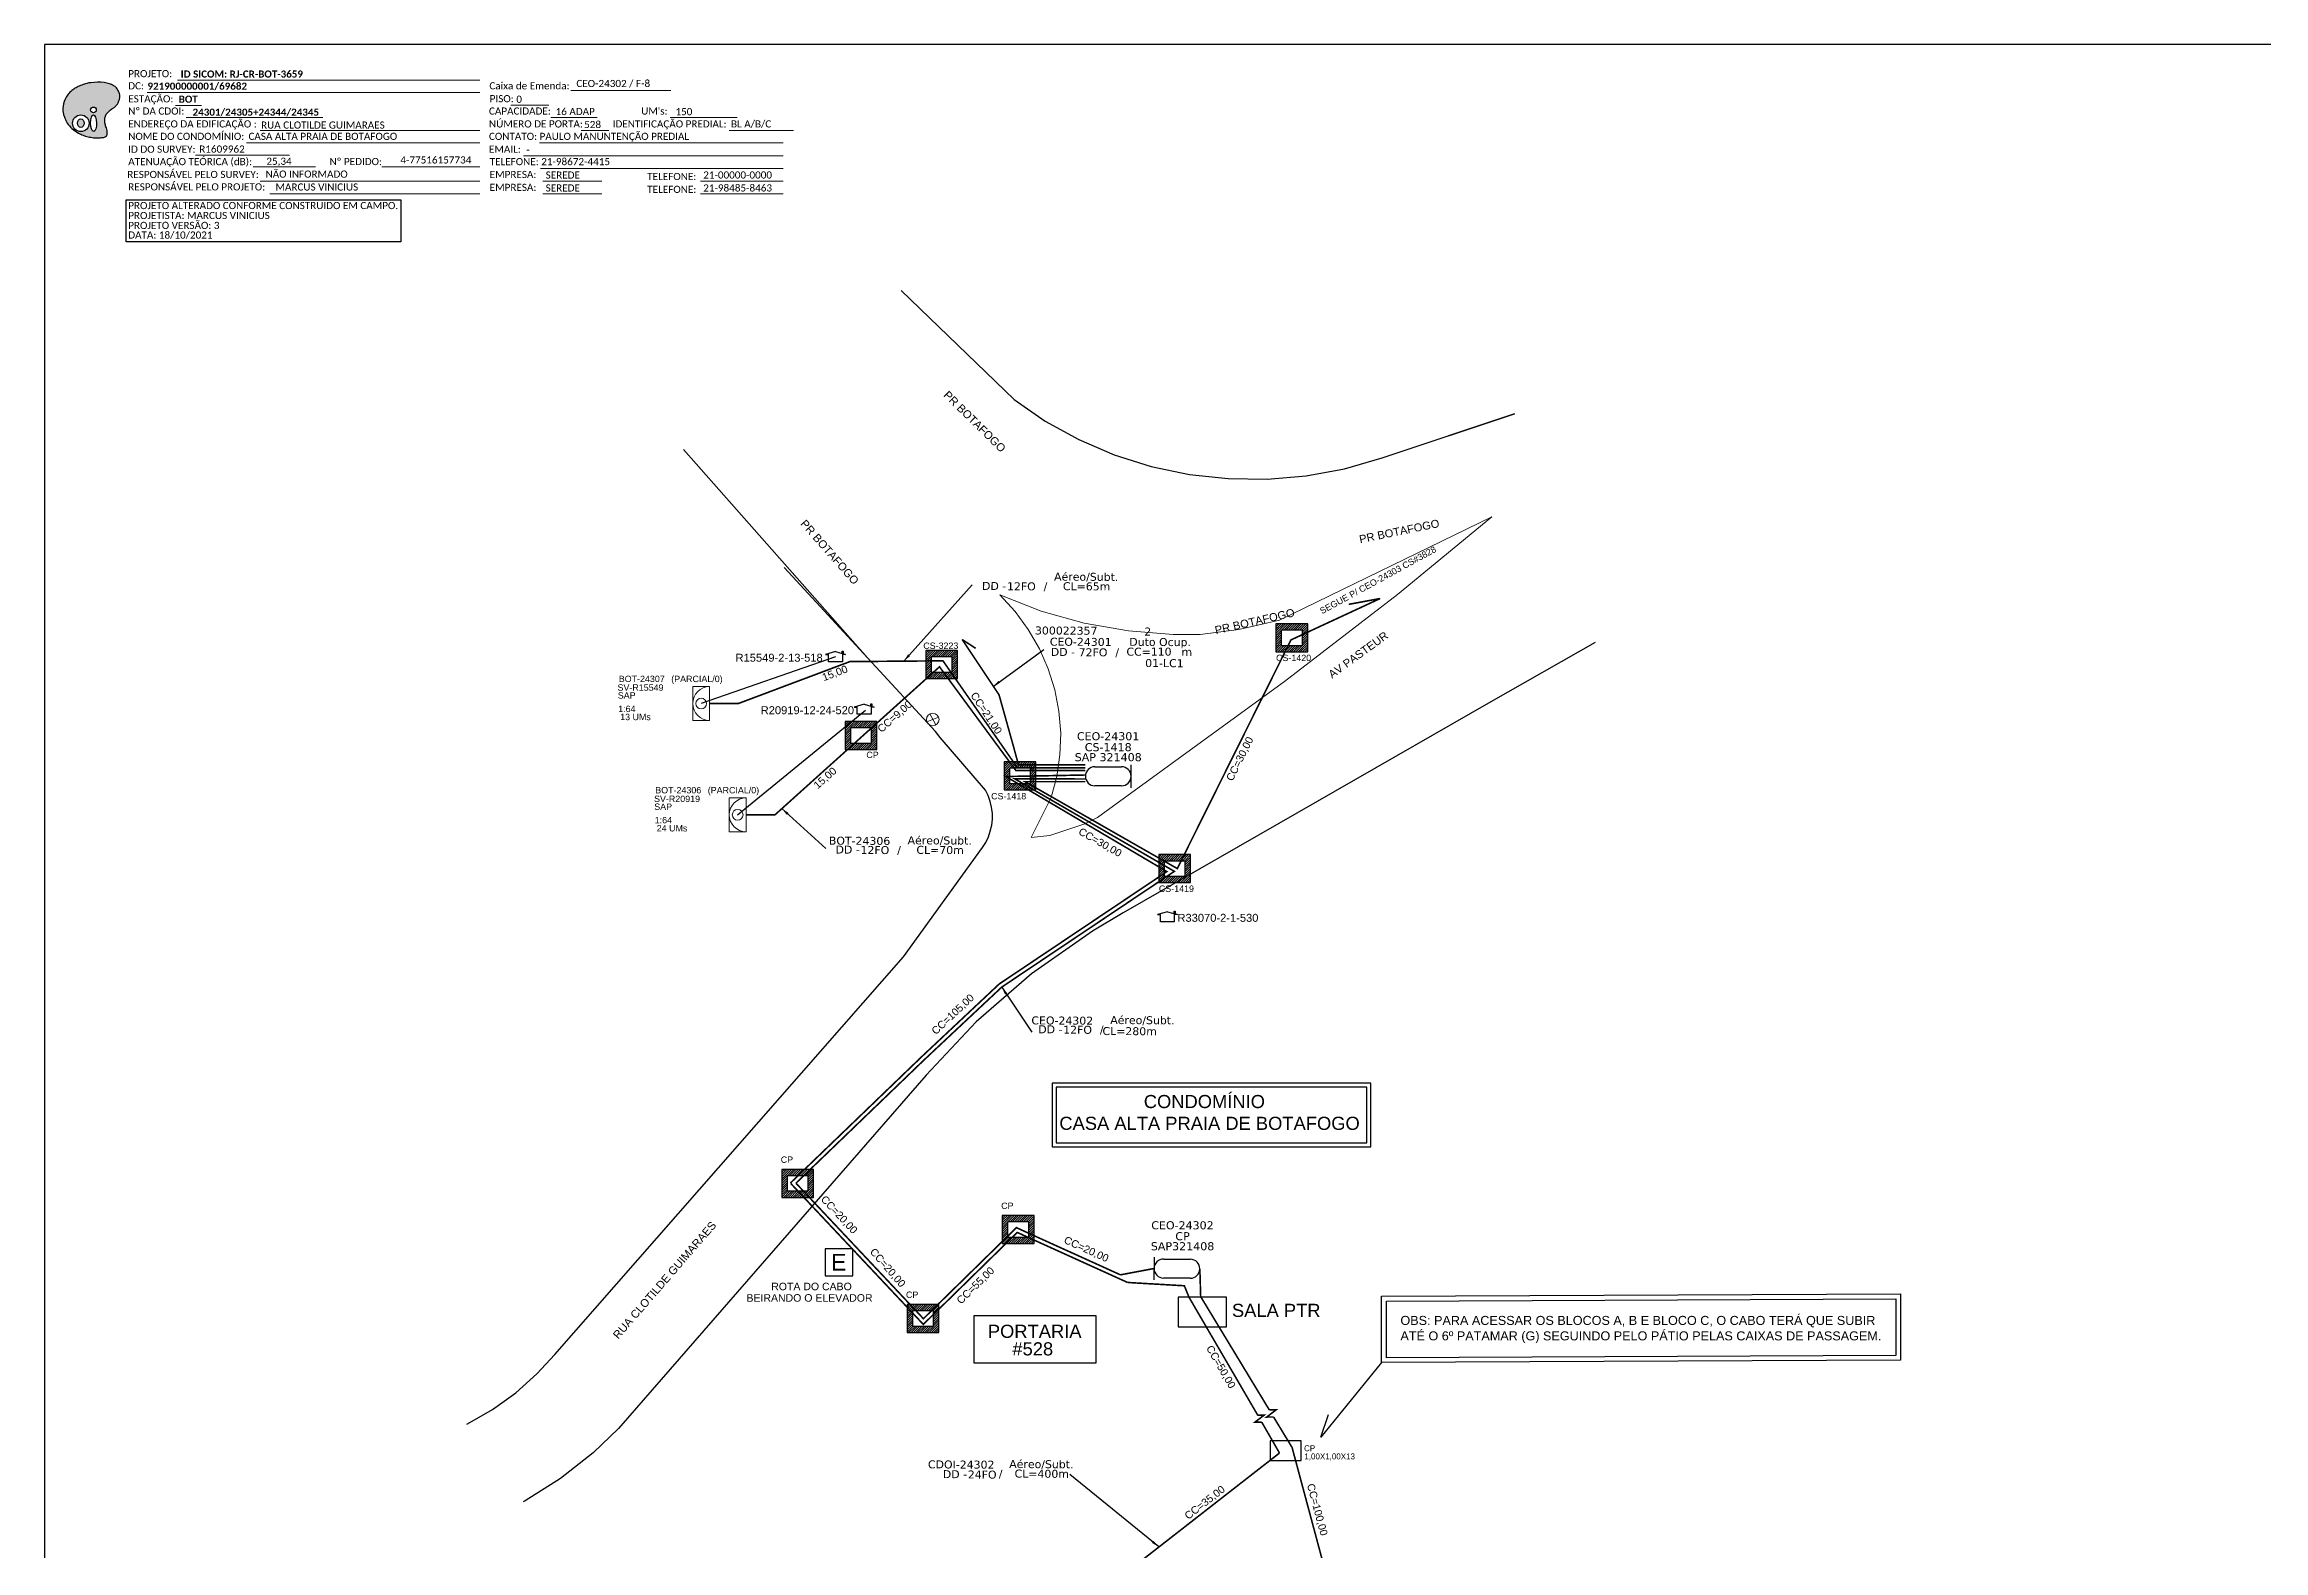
# Model space of a CAD drawing. Header units: inches. Extents: x 2352 to 7774, y -43 to 551.
# Drawn here: x 2352 to 2910, y 172 to 551 of the extents above; entities that cross this region are included whole.
import ezdxf
from ezdxf.enums import TextEntityAlignment as Align

# ---------------------------------------------------------------- set-up
doc = ezdxf.new("R2010")
doc.units = ezdxf.units.IN
doc.header["$MEASUREMENT"] = 0
for name, color, linetype in [('10.1-Caixas Subterrâneas', 5, 'Continuous'), ('20.4-CEOS', 1, 'Continuous'), ('20.5-CEO', 1, 'Continuous'), ('CAP a instalar', 1, 'Continuous'), ('label_cabos', 7, 'Continuous'), ('locais legendas', 7, 'Continuous'), ('METRAGEM', 92, 'Continuous'), ('QUADRA', 94, 'Continuous'), ('surveys', 7, 'Continuous'), ('surveys legendas', 7, 'Continuous')]:
    doc.layers.add(name, color=color, linetype=linetype)
for name, color, linetype, lineweight in [('10.4-Postes', 1, 'Continuous', 0), ("20.0-LEGENDA DOS CDO'S", 1, 'Continuous', 0), ('20.1-CDO_INTERIOR', 1, 'Continuous', 0), ('Segmento Logradouro Texto', 251, 'Continuous', 0)]:
    doc.layers.add(name, color=color, linetype=linetype, lineweight=lineweight)
doc.layers.add('DROP DE CLIENTE', color=140, linetype='Continuous', plot=False)
doc.styles.add('ARIAL', font='arial.ttf')
doc.styles.add('DIGICADE', font='arial.ttf')
doc.styles.add('siredit', font='verdana.ttf')
doc.styles.add('WMF-Calibri0', font='calibri.ttf')
doc.styles.add('WMF-Calibri1', font='calibrib.ttf')
doc.dimstyles.new('CC', dxfattribs={"dimtxt": 1, "dimasz": 2, "dimexe": 0.18, "dimexo": 0.0625, "dimgap": 0.09, "dimtad": 0, "dimdec": 0, "dimrnd": 1, "dimzin": 0, "dimdsep": 46, "dimtxsty": 'siredit', "dimblk": 'NONE', "dimcen": 0, "dimse1": 1, "dimse2": 1, "dimsd1": 1, "dimsd2": 1, "dimclrt": 7, "dimadec": 0, "dimazin": 0, "dimtfac": 1, "dimtdec": 0, "dimtofl": 0, "dimtmove": 0, "dimatfit": 3, "dimfxl": 0, "dimtolj": 1, "dimtzin": 0, "dimarcsym": 0})

# ---------------------------------------------------------------- blocks, each defined once
blk = doc.blocks.new('_None')
blk = doc.blocks.new('*X2')
at = {"color": 0, "linetype": 'Continuous'}
for p, q in [((-1.25, 0.34099), (-0.49099, 1.1)), ((-1.25, 0.517767), (-0.667767, 1.1)), ((-1.25, 0.694544), (-0.844544, 1.1)), ((-1.25, 0.87132), (-1.02132, 1.1)), ((-1.25, 1.048097), (-1.198097, 1.1)), ((-1.25, 0.164214), (-0.8035, 0.610714)), ((-1.25, -0.012563), (-0.8035, 0.433937)), ((-1.25, -0.18934), (-0.8035, 0.25716)), ((-1.25, -0.366117), (-0.8035, 0.080383)), ((-0.789214, 0.625), (-0.314214, 1.1)), ((-0.612437, 0.625), (-0.137437, 1.1)), ((-0.43566, 0.625), (0.03934, 1.1)), ((-0.258883, 0.625), (0.216117, 1.1)), ((-0.082107, 0.625), (0.392893, 1.1)), ((0.09467, 0.625), (0.56967, 1.1)), ((0.271447, 0.625), (0.746447, 1.1)), ((0.448223, 0.625), (0.923223, 1.1)), ((0.625, 0.625), (1.1, 1.1)), ((0.801777, 0.625), (1.25, 1.073223)), ((0.8035, 0.449947), (1.25, 0.896447)), ((0.8035, 0.27317), (1.25, 0.71967)), ((0.8035, 0.096393), (1.25, 0.542893)), ((0.8035, -0.080383), (1.25, 0.366117)), ((0.8035, -0.25716), (1.25, 0.18934)), ((0.8035, -0.433937), (1.25, 0.012563)), ((-1.25, -0.542893), (-0.8035, -0.096393)), ((-1.25, -0.71967), (-0.8035, -0.27317)), ((-1.25, -0.896447), (-0.8035, -0.449947)), ((-1.25, -1.073223), (-0.801777, -0.625)), ((-1.1, -1.1), (-0.625, -0.625)), ((-0.923223, -1.1), (-0.448223, -0.625)), ((-0.746447, -1.1), (-0.271447, -0.625)), ((-0.56967, -1.1), (-0.09467, -0.625)), ((-0.392893, -1.1), (0.082107, -0.625)), ((-0.216117, -1.1), (0.258883, -0.625)), ((-0.03934, -1.1), (0.43566, -0.625)), ((0.137437, -1.1), (0.612437, -0.625)), ((0.314214, -1.1), (0.789214, -0.625)), ((0.49099, -1.1), (1.25, -0.34099)), ((0.667767, -1.1), (1.25, -0.517767)), ((0.8035, -0.610714), (1.25, -0.164214)), ((0.844544, -1.1), (1.25, -0.694544)), ((1.02132, -1.1), (1.25, -0.87132)), ((1.198097, -1.1), (1.25, -1.048097))]:
    blk.add_line(p, q, dxfattribs=at)
blk = doc.blocks.new('OI')
h = blk.add_hatch(color=40)
edge = h.paths.add_edge_path()
edge.add_spline(control_points=[(4.35, -0.67), (3.92, -0.99), (3.26, -1.5), (2.81, -2.59), (2.9, -3.5), (3.06, -4.27), (3.31, -4.85), (3.37, -5.39), (3.4, -5.88), (3.2, -6.4), (2.54, -6.61), (1.65, -6.63), (0.55, -6.67), (-0.56, -6.42), (-1.61, -6.14), (-2.77, -5.61), (-3.92, -4.77), (-4.89, -3.7), (-5.34, -2.65), (-5.6, -1.94), (-5.85, -0.96), (-5.71, 0.47), (-5.1, 2.02), (-4.14, 3.02), (-3.3, 3.61), (-2.37, 4.16), (-1.36, 4.44), (-0.56, 4.7), (0.79, 4.85), (2.24, 4.97), (3.79, 4.57), (4.67, 4.21), (5.44, 3.65), (5.76, 2.99), (6.03, 2.21), (6.01, 1.46), (5.72, 0.64), (5.31, 0.08), (4.88, -0.38), (4.51, -0.55), (4.35, -0.67)], knot_values=[0, 0, 0, 0, 1.60434, 2.417191, 3.427595, 4.282808, 4.776746, 5.304182, 5.888771, 6.258406, 6.858137, 7.79129, 8.986195, 10.124242, 11.187857, 12.242908, 13.953784, 15.414161, 16.515391, 17.349188, 17.675853, 19.552021, 21.515531, 22.568638, 23.63245, 24.621084, 25.782718, 26.745347, 27.142653, 29.870543, 31.004649, 31.921532, 32.709589, 33.801391, 34.042471, 35.192333, 35.971461, 36.628871, 37.254359, 37.836911, 37.836911, 37.836911, 37.836911], degree=3, periodic=0)
h.paths.add_polyline_path([(1.13, -0.87, -1), (-0.04, -0.87, -1)], flags=16)
edge = h.paths.add_edge_path(flags=16)
edge.add_ellipse((0.56, -3.59), major_axis=(-0.02, 1.71), ratio=0.361305, start_angle=0, end_angle=360)
h.paths.add_polyline_path([(-0.36, -3.62, -1), (-3.8, -3.62, -1)], flags=16)
edge = h.paths.add_edge_path(flags=0)
edge.add_ellipse((-2.08, -3.62), major_axis=(0, 0.885), ratio=0.758294, start_angle=0, end_angle=360)
at = {"color": 40}
for centre, radius in [((-2.08, -3.62), 1.72), ((0.54, -0.87), 0.587)]:
    blk.add_circle(centre, radius, dxfattribs=at)
blk.add_ellipse((-2.08, -3.62), major_axis=(0, 0.885), ratio=0.758294, start_param=-3.141592653589792, end_param=3.141592653589792, dxfattribs=at)
blk.add_ellipse((0.56, -3.59), major_axis=(-0.02, 1.71), ratio=0.361305, dxfattribs=at)
at = {"color": 40, "start_tangent": (-0.800898, -0.598801), "end_tangent": (-0.800898, -0.598801)}
blk.add_spline([(4.35, -0.67), (3.2, -1.78), (2.9, -2.54), (2.92, -3.55), (3.12, -4.38), (3.28, -4.85), (3.37, -5.37), (3.35, -5.95), (3.2, -6.29), (2.66, -6.55), (1.73, -6.63), (0.54, -6.62), (-0.58, -6.41), (-1.6, -6.11), (-2.56, -5.67), (-3.95, -4.67), (-4.89, -3.56), (-5.37, -2.56), (-5.64, -1.78), (-5.72, -1.46), (-5.63, 0.42), (-4.84, 2.22), (-4.13, 2.99), (-3.27, 3.62), (-2.4, 4.09), (-1.3, 4.47), (-0.37, 4.72), (0.02, 4.77), (2.75, 4.8), (3.85, 4.53), (4.69, 4.16), (5.31, 3.68), (5.85, 2.73), (5.93, 2.5), (5.94, 1.35), (5.67, 0.62), (5.29, 0.08), (4.84, -0.36), (4.35, -0.67)], degree=3, dxfattribs=at)

msp = doc.modelspace()

# ---------------------------------------------------------------- linework, layer by layer
for points in [[(2352.26, -43.15), (3190.82, -43.15), (3190.82, 550.85), (2352.26, 550.85), (2352.26, -43.15)], [(2688.29, 219.67), (2672.99, 200.95), (2674.96, 206.63)]]:
    msp.add_lwpolyline(points)
at = {"color": 7, "lineweight": 0}
for points in [[(2385.73, 541.85), (2461.7, 541.85)], [(2378.09, 538.8), (2461.7, 538.8)], [(2385.21, 535.53), (2391.76, 535.53)], [(2469.5, 535.57), (2478.98, 535.57)], [(2484.54, 539.3), (2509.67, 539.3)], [(2387.88, 532.46), (2422.26, 532.46)], [(2479.55, 532.46), (2491.16, 532.46)], [(2509.49, 532.46), (2526.35, 532.46)], [(2403.03, 526.11), (2461.7, 526.11)], [(2406.44, 529.22), (2461.7, 529.22)], [(2476.66, 526.11), (2537.89, 526.11)], [(2487.13, 529.22), (2494.08, 529.22)], [(2524.3, 529.22), (2540.48, 529.22)], [(2390.19, 523.04), (2413.82, 523.04)], [(2404.73, 520.07), (2420.4, 520.07)], [(2437.06, 520.08), (2461.56, 520.08)], [(2437.56, 520.09), (2461.71, 520.09)], [(2472.62, 522.87), (2537.89, 522.87)], [(2476.91, 519.63), (2537.89, 519.63)], [(2406.44, 516.52), (2461.7, 516.52)], [(2408.93, 513.28), (2461.7, 513.28)], [(2477.52, 516.52), (2492.32, 516.52)], [(2477.52, 513.28), (2492.32, 513.28)], [(2517.12, 516.52), (2537.89, 516.52)], [(2517.12, 513.28), (2537.89, 513.28)]]:
    msp.add_lwpolyline(points, dxfattribs=at)
at = {"color": 1}
msp.add_lwpolyline([(2372.78, 511.79), (2441.86, 511.79), (2441.86, 501.23), (2372.78, 501.23)], close=True, dxfattribs=at)
at = {"const_width": 0.4}
msp.add_lwpolyline([(2687.93, 411.62), (2680.04, 410.16)], dxfattribs=at)
at = {"color": 6}
for points in [[(2685.55, 289.84), (2605.47, 289.84), (2605.47, 273.89), (2685.55, 273.89)], [(2684.55, 288.84), (2606.47, 288.84), (2606.47, 274.89), (2684.55, 274.89)]]:
    msp.add_lwpolyline(points, close=True, dxfattribs=at)
at = {"color": 5}
for points in [[(2555.38, 248.24), (2548.5, 248.24), (2548.5, 241.46), (2555.38, 241.46)], [(2649.29, 236.05), (2637.13, 236.05), (2637.13, 228.62), (2649.29, 228.62)]]:
    msp.add_lwpolyline(points, close=True, dxfattribs=at)
for points in [[(2688.29, 236.3), (2818.7, 236.89), (2818.7, 220.26), (2688.29, 219.67)], [(2689.49, 235.1), (2817.5, 235.69), (2817.5, 221.46), (2689.49, 220.87)], [(2616.57, 231.44), (2585.79, 231.44), (2585.79, 219.57), (2616.57, 219.57)]]:
    msp.add_lwpolyline(points, close=True)
at = {"color": 5, "const_width": 0.4}
for points in [[(2657.06, 206.45), (2658.81, 206.48), (2656.45, 204.67), (2658.17, 204.68)], [(2660.04, 207.76), (2661.79, 207.78), (2659.42, 205.97), (2661.15, 205.98)]]:
    msp.add_lwpolyline(points, dxfattribs=at)
at = {"layer": '10.1-Caixas Subterrâneas', "color": 30, "linetype": 'Continuous'}
for p, q in [((2661.73, 405.25), (2661.73, 398.22)), ((2669.72, 405.25), (2661.73, 405.25)), ((2663.16, 403.74), (2663.16, 403.74)), ((2663.16, 399.74), (2663.16, 403.74)), ((2663.16, 403.74), (2668.29, 403.74)), ((2668.29, 403.74), (2668.29, 399.74)), ((2669.72, 398.22), (2669.72, 405.25)), ((2573.75, 398.59), (2573.75, 391.55)), ((2581.74, 398.59), (2573.75, 398.59)), ((2575.18, 397.07), (2575.18, 397.07)), ((2575.18, 393.07), (2575.18, 397.07)), ((2575.18, 397.07), (2580.32, 397.07)), ((2580.32, 397.07), (2580.32, 393.07)), ((2581.74, 391.55), (2581.74, 398.59)), ((2661.73, 398.22), (2669.72, 398.22)), ((2668.29, 399.74), (2663.16, 399.74)), ((2573.75, 391.55), (2581.74, 391.55)), ((2580.32, 393.07), (2575.18, 393.07)), ((2553.47, 380.73), (2553.47, 373.69)), ((2561.46, 380.73), (2553.47, 380.73)), ((2561.46, 373.69), (2561.46, 380.73)), ((2553.47, 373.69), (2561.46, 373.69)), ((2554.9, 379.21), (2554.9, 379.21)), ((2554.9, 375.21), (2554.9, 379.21)), ((2554.9, 379.21), (2560.04, 379.21)), ((2560.04, 375.21), (2554.9, 375.21)), ((2560.04, 379.21), (2560.04, 375.21)), ((2593.44, 370.59), (2593.44, 363.56)), ((2601.44, 370.59), (2593.44, 370.59)), ((2594.87, 369.07), (2594.87, 369.07)), ((2594.87, 365.08), (2594.87, 369.07)), ((2594.87, 369.07), (2600.01, 369.07)), ((2600.01, 369.07), (2600.01, 365.08)), ((2601.44, 363.56), (2601.44, 370.59)), ((2593.44, 363.56), (2601.44, 363.56)), ((2600.01, 365.08), (2594.87, 365.08)), ((2632.27, 347.27), (2632.27, 340.24)), ((2640.27, 347.27), (2632.27, 347.27)), ((2640.27, 340.24), (2640.27, 347.27)), ((2632.27, 340.24), (2640.27, 340.24)), ((2633.7, 345.75), (2633.7, 345.75)), ((2633.7, 341.76), (2633.7, 345.75)), ((2633.7, 345.75), (2638.84, 345.75)), ((2638.84, 341.76), (2633.7, 341.76)), ((2638.84, 345.75), (2638.84, 341.76)), ((2537.57, 268.2), (2537.57, 261.16)), ((2545.56, 268.2), (2537.57, 268.2)), ((2545.56, 261.16), (2545.56, 268.2)), ((2539, 266.68), (2539, 266.68)), ((2539, 262.68), (2539, 266.68)), ((2539, 266.68), (2544.14, 266.68)), ((2544.14, 262.68), (2539, 262.68)), ((2544.14, 266.68), (2544.14, 262.68)), ((2537.57, 261.16), (2545.56, 261.16)), ((2592.96, 256.61), (2592.96, 249.57)), ((2600.96, 256.61), (2592.96, 256.61)), ((2600.96, 249.57), (2600.96, 256.61)), ((2594.39, 251.09), (2594.39, 255.09)), ((2594.39, 255.09), (2599.53, 255.09)), ((2599.53, 251.09), (2594.39, 251.09)), ((2599.53, 255.09), (2599.53, 251.09)), ((2592.96, 249.57), (2600.96, 249.57)), ((2569.04, 234.25), (2569.04, 227.22)), ((2577.04, 234.25), (2569.04, 234.25)), ((2577.04, 227.22), (2577.04, 234.25)), ((2570.47, 228.74), (2570.47, 232.73)), ((2570.47, 232.73), (2575.61, 232.73)), ((2575.61, 228.74), (2570.47, 228.74)), ((2575.61, 232.73), (2575.61, 228.74)), ((2569.04, 227.22), (2577.04, 227.22))]:
    msp.add_line(p, q, dxfattribs=at)
at = {"layer": '10.4-Postes', "color": 10}
for points in [[(2576.97, 381.79), (2574.01, 380.68)], [(2574.73, 382.62), (2576.24, 379.85)]]:
    msp.add_lwpolyline(points, dxfattribs=at)
msp.add_circle((2575.49, 381.23), 1.58, dxfattribs=at)
at = {"layer": '20.1-CDO_INTERIOR', "color": 8, "lineweight": 18}
for points in [[(2515.18, 380.99), (2515.17, 389.49), (2519.42, 389.5), (2519.43, 381)], [(2524.35, 353.03), (2524.35, 361.53), (2528.6, 361.53), (2528.6, 353.03)]]:
    msp.add_lwpolyline(points, close=True, dxfattribs=at)
for centre in [(2517.3, 385.24), (2526.47, 357.28)]:
    msp.add_circle(centre, 1.36, dxfattribs=at)
for centre in [(2519.43, 385.25), (2528.6, 357.28)]:
    msp.add_arc(centre, 4.25, 90.0276, 270.0276, dxfattribs=at)
at = {"layer": '20.5-CEO', "color": 5}
for p, q in [((2616.24, 369.35), (2622.95, 369.35)), ((2622.95, 364.56), (2616.24, 364.56)), ((2633.53, 245.67), (2640.24, 245.62)), ((2640.2, 240.83), (2633.49, 240.88))]:
    msp.add_line(p, q, dxfattribs=at)
for points in [[(2625.34, 364.07), (2625.34, 369.84)], [(2631.14, 246.18), (2631.09, 240.41)]]:
    msp.add_lwpolyline(points, dxfattribs=at)
for centre, start, end in [((2616.24, 366.96), 90, 270), ((2622.95, 366.96), 270, 90), ((2633.51, 243.27), 89.5659, 269.5659), ((2640.22, 243.22), 269.5659, 89.5659)]:
    msp.add_arc(centre, 2.39, start, end, dxfattribs=at)
at = {"layer": 'CAP a instalar', "color": 0, "ltscale": 5, "const_width": 0.4}
for points in [[(2613.84, 365.61), (2598.68, 365.61), (2636.95, 343.77), (2665.51, 401.22), (2665.51, 401.22), (2665.51, 401.22), (2665.51, 401.22), (2687.93, 411.62)], [(2586.26, 399.12), (2582.88, 401.33)]]:
    msp.add_lwpolyline(points, dxfattribs=at)
at = {"layer": 'CAP a instalar', "color": 0, "ltscale": 5}
msp.add_lwpolyline([(2582.88, 401.33, 0.4, 0.4, 0), (2592.15, 387.44, 0.4, 0.4, 0), (2595.7, 374.75, 0.4, 0.4, 0), (2597.04, 369.84, 0.4, 0.4, 0), (2613.84, 369.84, 0, 0, 0)], format="xyseb", dxfattribs=at)
at = {"layer": 'CAP a instalar', "color": 8, "ltscale": 2.5}
for points in [[(2519.43, 385.25, 0.4, 0.4, 0), (2526.67, 385.25, 0.4, 0.4, 0), (2554.67, 395.77, 0.4, 0.4, 0), (2578.06, 395.97, 0.4, 0.4, 0), (2596.8, 369.07, 0.4, 0.4, 0), (2613.84, 369.07, 0, 0, 0)], [(2528.6, 357.28, 0.4, 0.4, 0), (2535.85, 357.28, 0.4, 0.4, 0), (2577.19, 394.47, 0.4, 0.4, 0), (2596.39, 368.4, 0.4, 0.4, 0), (2613.84, 368.4, 0, 0, 0)]]:
    msp.add_lwpolyline(points, format="xyseb", dxfattribs=at)
at = {"layer": 'CAP a instalar', "color": 0, "ltscale": 5}
msp.add_lwpolyline([(2582.88, 401.33), (2586.26, 399.12)], dxfattribs=at)
at = {"layer": 'CAP a instalar', "color": 1, "ltscale": 5, "const_width": 0.4}
for points in [[(2613.84, 367.28), (2593.87, 366.9), (2634.33, 343.01), (2592.19, 314.77), (2572.73, 296.51), (2539.72, 264.76)], [(2539.83, 264.64), (2573.12, 229.25), (2596.73, 252.35), (2624.46, 239.78)], [(2639.9, 236.05), (2638.72, 238.95), (2624.46, 239.78)], [(2639.9, 236.05), (2657.15, 206.46)], [(2658.17, 204.68), (2662.63, 196.93)]]:
    msp.add_lwpolyline(points, dxfattribs=at)
at = {"layer": 'CAP a instalar', "color": 5, "ltscale": 5}
msp.add_lwpolyline([(2613.84, 366.28, 0.4, 0.4, 0), (2596.09, 366.32, 0.4, 0.4, 0), (2636.21, 343.07, 0.4, 0.4, 0), (2592.82, 313.98, 0.4, 0.4, 0), (2573.42, 295.79, 0.4, 0.4, 0), (2541.12, 264.73, 0.4, 0.4, 0), (2541.12, 264.73, 0.4, 0.4, 0), (2541.12, 264.73, 0, 0, 0)], format="xyseb", dxfattribs=at)
at = {"layer": 'CAP a instalar', "ltscale": 5}
msp.add_lwpolyline([(2636.95, 343.77, 0, 0, 0), (2636.95, 343.77, 0.4, 0.4, 0)], format="xyseb", close=True, dxfattribs=at)
at = {"layer": 'CAP a instalar', "color": 5, "ltscale": 5, "const_width": 0.4}
for points in [[(2541.12, 264.73), (2573.15, 230.68), (2596.52, 253.55), (2622.66, 241.7)], [(2631.12, 243.29), (2622.66, 241.7)], [(2642.62, 243.2), (2642.82, 236.23), (2660.07, 207.76)], [(2661.15, 205.98), (2665.79, 198.33)], [(2665.79, 198.33), (2665.79, 198.33), (2674.48, 165.96), (2694.33, 149.52), (2680.52, 134.88), (2699.53, 120.48)]]:
    msp.add_lwpolyline(points, dxfattribs=at)
at = {"layer": 'CAP a instalar', "color": 1, "ltscale": 2.5, "const_width": 0.4}
for points in [[(2662.63, 196.93), (2625.79, 168.22)], [(2662.63, 196.93), (2662.63, 196.93)], [(2665.79, 198.33), (2665.79, 198.33)]]:
    msp.add_lwpolyline(points, dxfattribs=at)
at = {"layer": 'DROP DE CLIENTE', "linetype": 'Continuous'}
for points in [[(2551.06, 396.98), (2517.3, 385.24)], [(2526.47, 357.28), (2558.61, 383.6)]]:
    msp.add_lwpolyline(points, dxfattribs=at)
at = {"layer": 'locais legendas', "color": 5}
msp.add_lwpolyline([(2668.05, 199.97), (2660.27, 199.97), (2660.27, 195.09), (2668.05, 195.09)], close=True, dxfattribs=at)
at = {"layer": 'QUADRA'}
for p, q in [((2567.56, 488.98), (2595.92, 461.66)), ((2567.56, 488.98), (2595.92, 461.66)), ((2567.56, 488.98), (2595.92, 461.66)), ((2595.92, 461.66), (2603.77, 456.21)), ((2595.92, 461.66), (2603.77, 456.21)), ((2595.92, 461.66), (2603.77, 456.21)), ((2688.47, 446.95), (2721.78, 458.08)), ((2688.47, 446.95), (2721.68, 458.05)), ((2603.77, 456.21), (2612.2, 451.57)), ((2603.77, 456.21), (2612.2, 451.57)), ((2603.77, 456.21), (2612.2, 451.57)), ((2559.18, 396.65), (2512.9, 449.07)), ((2612.2, 451.57), (2621.12, 447.76)), ((2612.2, 451.57), (2621.12, 447.76)), ((2612.2, 451.57), (2621.12, 447.76)), ((2621.12, 447.76), (2630.41, 444.83)), ((2621.12, 447.76), (2630.41, 444.83)), ((2621.12, 447.76), (2630.41, 444.83)), ((2678.93, 444.21), (2688.47, 446.95)), ((2678.93, 444.21), (2688.47, 446.95)), ((2678.93, 444.21), (2688.47, 446.95)), ((2630.41, 444.83), (2639.98, 442.81)), ((2630.41, 444.83), (2639.98, 442.81)), ((2630.41, 444.83), (2639.98, 442.81)), ((2639.98, 442.81), (2649.72, 441.75)), ((2639.98, 442.81), (2649.72, 441.75)), ((2639.98, 442.81), (2649.72, 441.75)), ((2649.72, 441.75), (2659.54, 441.62)), ((2649.72, 441.75), (2659.54, 441.62)), ((2649.72, 441.75), (2659.54, 441.62)), ((2659.54, 441.62), (2669.32, 442.45)), ((2659.54, 441.62), (2669.32, 442.45)), ((2659.54, 441.62), (2669.32, 442.45)), ((2669.32, 442.45), (2678.93, 444.21)), ((2669.32, 442.45), (2678.93, 444.21)), ((2669.32, 442.45), (2678.93, 444.21)), ((2559.18, 396.65), (2538.2, 419.41)), ((2576.18, 378.21), (2559.18, 396.65)), ((2576.18, 378.21), (2559.18, 396.65)), ((2577.37, 376.74), (2576.18, 378.21)), ((2577.37, 376.74), (2576.18, 378.21)), ((2588.75, 363.45), (2577.37, 376.74)), ((2588.75, 363.45), (2577.37, 376.74)), ((2589.43, 362.09), (2588.75, 363.45)), ((2589.43, 362.09), (2588.75, 363.45)), ((2589.94, 360.65), (2589.43, 362.09)), ((2589.94, 360.65), (2589.43, 362.09)), ((2590.29, 359.17), (2589.94, 360.65)), ((2590.29, 359.17), (2589.94, 360.65)), ((2590.47, 357.65), (2590.29, 359.17)), ((2590.47, 357.65), (2590.29, 359.17)), ((2590.47, 356.16), (2590.47, 357.65)), ((2590.47, 356.16), (2590.47, 357.65)), ((2588.81, 350.34), (2589.47, 351.72)), ((2588.81, 350.34), (2589.47, 351.72)), ((2589.47, 351.72), (2589.96, 353.17)), ((2589.47, 351.72), (2589.96, 353.17)), ((2589.96, 353.17), (2590.31, 354.64)), ((2589.96, 353.17), (2590.31, 354.64)), ((2590.31, 354.64), (2590.47, 356.16)), ((2590.31, 354.64), (2590.47, 356.16)), ((2568.11, 321.61), (2588.01, 349.03)), ((2568.11, 321.61), (2588.01, 349.03)), ((2588.01, 349.03), (2588.81, 350.34)), ((2588.01, 349.03), (2588.81, 350.34)), ((2480.49, 221.65), (2568.11, 321.61)), ((2480.49, 221.65), (2568.11, 321.61)), ((2476.03, 216.79), (2480.49, 221.65)), ((2476.03, 216.79), (2480.49, 221.65)), ((2464.86, 207.85), (2470.69, 212.05)), ((2464.86, 207.85), (2470.69, 212.05)), ((2470.69, 212.05), (2476.03, 216.79)), ((2470.69, 212.05), (2476.03, 216.79)), ((2458.57, 204.25), (2464.86, 207.85)), ((2458.57, 204.25), (2464.86, 207.85)), ((2458.41, 204.19), (2458.57, 204.25)), ((2458.41, 204.19), (2458.57, 204.25))]:
    msp.add_line(p, q, dxfattribs=at)
msp.add_lwpolyline([(2741.96, 400.56), (2715.77, 385.64), (2623.36, 332.61), (2615.64, 328.02), (2600.35, 317.35), (2586.38, 305.25), (2573.84, 291.87), (2496.53, 203.06), (2490.12, 196.96), (2481.94, 190.53), (2473.04, 184.93), (2472.55, 184.69)], dxfattribs=at)
msp.add_lwpolyline([(2741.96, 400.56), (2715.77, 385.64), (2623.36, 332.61), (2615.64, 328.02), (2600.35, 317.35), (2586.38, 305.25), (2573.84, 291.87), (2496.53, 203.06), (2490.12, 196.96), (2481.94, 190.53), (2473.04, 184.93), (2472.55, 184.69)], dxfattribs=at)
msp.add_lwpolyline([(2741.96, 400.56), (2715.77, 385.64), (2623.36, 332.61), (2615.64, 328.02), (2600.35, 317.35), (2586.38, 305.25), (2573.84, 291.87), (2496.53, 203.06), (2490.12, 196.96), (2481.94, 190.53), (2473.04, 184.93), (2472.55, 184.69)], dxfattribs=at)
msp.add_lwpolyline([(2741.96, 400.56), (2715.77, 385.64), (2623.36, 332.61), (2615.64, 328.02), (2600.35, 317.35), (2586.38, 305.25), (2573.84, 291.87), (2496.53, 203.06), (2490.12, 196.96), (2481.94, 190.53), (2473.04, 184.93), (2472.55, 184.69)], dxfattribs=at)
at = {"layer": 'Segmento Logradouro Texto', "color": 94}
for points in [[(2715.98, 432.15), (2662.62, 406.16), (2652.38, 403.83), (2642.68, 402.61), (2635.88, 402.61), (2624.65, 403.49), (2613.57, 405.44), (2602.76, 408.46), (2592.37, 412.51)], [(2715.98, 432.15), (2662.62, 406.16), (2652.38, 403.83), (2642.68, 402.61), (2635.88, 402.61), (2624.65, 403.49), (2613.57, 405.44), (2602.76, 408.46), (2592.37, 412.51)], [(2715.98, 432.15), (2692.3, 412.63), (2663.88, 390.76), (2622.76, 360.86), (2616.87, 356.59), (2613.75, 355), (2604.92, 352.09), (2600.19, 351.55)], [(2715.98, 432.15), (2692.3, 412.63), (2663.88, 390.76), (2622.76, 360.86), (2616.87, 356.59), (2613.75, 355), (2604.92, 352.09), (2600.19, 351.55)], [(2592.37, 412.51), (2596.19, 408.33), (2599.51, 403.8), (2602.3, 398.99), (2604.54, 393.92), (2606.17, 388.67), (2607.21, 383.28), (2607.66, 377.83), (2607.46, 372.35), (2606.67, 366.93), (2605.26, 361.62), (2600.19, 351.55)], [(2592.37, 412.51), (2596.19, 408.33), (2599.51, 403.8), (2602.3, 398.99), (2604.54, 393.92), (2606.17, 388.67), (2607.21, 383.28), (2607.66, 377.83), (2607.46, 372.35), (2606.67, 366.93), (2605.26, 361.62), (2600.19, 351.55)]]:
    msp.add_lwpolyline(points, dxfattribs=at)
at = {"layer": 'surveys'}
for p, q in [((2551.06, 398.29), (2548.55, 397.55)), ((2548.55, 397.55), (2549.34, 397.55)), ((2549.34, 395.75), (2549.34, 397.54)), ((2551.06, 398.29), (2553.58, 397.55)), ((2552.75, 398.39), (2553.01, 398.39)), ((2552.75, 397.8), (2552.75, 398.39)), ((2553.58, 397.55), (2552.79, 397.55)), ((2552.79, 397.55), (2552.79, 395.75)), ((2553.01, 398.39), (2553.01, 397.73)), ((2552.79, 395.75), (2549.34, 395.75)), ((2558.26, 385.09), (2555.74, 384.36)), ((2558.26, 385.09), (2560.77, 384.36)), ((2559.95, 385.2), (2560.21, 385.2)), ((2559.95, 384.61), (2559.95, 385.2)), ((2560.21, 385.2), (2560.21, 384.54)), ((2555.74, 384.36), (2556.53, 384.36)), ((2556.53, 382.56), (2556.53, 384.35)), ((2559.98, 382.56), (2556.53, 382.56)), ((2560.77, 384.36), (2559.98, 384.36)), ((2559.98, 384.36), (2559.98, 382.56)), ((2634.47, 332.94), (2631.96, 332.21)), ((2631.96, 332.21), (2632.75, 332.21)), ((2632.75, 330.41), (2632.75, 332.2)), ((2636.2, 330.41), (2632.75, 330.41)), ((2634.47, 332.94), (2636.99, 332.21)), ((2636.16, 333.05), (2636.42, 333.05)), ((2636.16, 332.46), (2636.16, 333.05)), ((2636.99, 332.21), (2636.2, 332.21)), ((2636.2, 332.21), (2636.2, 330.41)), ((2636.42, 333.05), (2636.42, 332.38))]:
    msp.add_line(p, q, dxfattribs=at)

# ---------------------------------------------------------------- block references
at = {"color": 7, "xscale": 1.213923925196705, "yscale": 1.21392392515554, "zscale": 1.213923925163967, "rotation": 0.153289602326381}
msp.add_blockref('OI', (2363.93, 535.43), dxfattribs=at)
at = {"layer": '10.1-Caixas Subterrâneas', "color": 30, "linetype": 'Continuous', "xscale": 3.197875543111422, "yscale": 3.197875543111536, "zscale": 6.395751086223163, "rotation": 180.0000000000632}
for p in [(2665.73, 401.74), (2577.75, 395.07), (2557.47, 377.21), (2597.44, 367.08), (2636.27, 343.75), (2541.57, 264.68), (2596.96, 253.09), (2573.04, 230.73)]:
    msp.add_blockref('*X2', p, dxfattribs=at)

# ---------------------------------------------------------------- texts
at = {"color": 7, "lineweight": 0, "style": 'WMF-Calibri0'}
for s, height, p in [('DC:', 1.793, (2373.33, 539.55)), ('PROJETO:', 1.793, (2373.33, 542.6)), ('Caixa de Emenda:', 1.7927, (2464.08, 539.55)), ('ESTAÇÃO:', 1.793, (2373.33, 536.27)), ('PISO:', 1.793, (2464.16, 536.31)), ('Nº DA CDOI:', 1.7927, (2373.33, 533.2)), ('ENDEREÇO DA EDIFICAÇÃO :', 1.7927, (2373.33, 529.97)), ('CAPACIDADE:', 1.7927, (2463.98, 533.2)), ('NÚMERO DE PORTA:', 1.7927, (2463.98, 529.97)), ('IDENTIFICAÇÃO PREDIAL:', 1.7927, (2495.06, 529.97)), ("UM's:", 1.793, (2502.22, 533.2)), ('BL A/B/C', 1.793, (2524.8, 529.97)), ('NOME DO CONDOMÍNIO:', 1.7927, (2373.33, 526.85)), ('ID DO SURVEY:', 1.7927, (2373.33, 523.62)), ('CASA ALTA PRAIA DE BOTAFOGO', 1.7927, (2403.54, 526.85)), ('CONTATO: PAULO MANUNTENÇÃO PREDIAL', 1.7927, (2463.98, 526.85)), ('EMAIL:', 1.793, (2463.98, 523.62)), ('RESPONSÁVEL PELO SURVEY:', 1.7927, (2373.09, 517.27)), ('ATENUAÇÃO TEÓRICA (dB):', 1.7927, (2373.33, 520.5)), ('Nº PEDIDO:', 1.793, (2423.92, 520.51)), ('TELEFONE: 21-98672-4415', 1.7927, (2464.16, 520.5)), ('EMPRESA:', 1.793, (2464.16, 517.27)), ('RESPONSÁVEL PELO PROJETO:', 1.7927, (2373.33, 514.15)), ('EMPRESA:', 1.793, (2464.16, 514.03)), ('TELEFONE:', 1.793, (2503.76, 516.76)), ('TELEFONE:', 1.793, (2503.76, 513.53))]:
    msp.add_text(s, height=height, dxfattribs=at).set_placement(p)
at = {"color": 7, "linetype": 'Continuous'}
for s, height, style, p in [('921900000001/69682', 1.7927, 'WMF-Calibri1', (2378.17, 539.46)), ('ID SICOM: RJ-CR-BOT-3659', 1.7927, 'WMF-Calibri1', (2386.52, 542.5)), ('CEO-24302 / F-8', 1.7927, 'WMF-Calibri0', (2485.94, 540.13)), ('BOT', 1.793, 'WMF-Calibri1', (2386.01, 536.18)), ('0', 1.79, 'WMF-Calibri0', (2470.85, 536.17)), ('RUA CLOTILDE GUIMARAES', 1.7927, 'WMF-Calibri0', (2406.71, 529.68)), ('528', 1.793, 'WMF-Calibri0', (2487.89, 529.82)), ('-', 1.79, 'WMF-Calibri0', (2473.33, 523.47)), ('NÃO INFORMADO', 1.7927, 'WMF-Calibri0', (2407.84, 517.36)), ('SEREDE', 1.793, 'WMF-Calibri0', (2478.22, 517.12)), ('21-00000-0000', 1.7927, 'WMF-Calibri0', (2517.82, 517.14)), ('MARCUS VINICIUS', 1.7927, 'WMF-Calibri0', (2410.33, 514.12)), ('SEREDE', 1.793, 'WMF-Calibri0', (2478.22, 513.88)), ('21-98485-8463', 1.7927, 'WMF-Calibri0', (2517.82, 513.88))]:
    msp.add_text(s, height=height, dxfattribs=dict(at, style=style)).set_placement(p)
at = {"color": 7, "linetype": 'Continuous', "style": 'WMF-Calibri1'}
msp.add_text('24301/24305+24344/24345', height=1.7927, dxfattribs=at).set_placement((2405.39, 532.92), align=Align.CENTER)
at = {"color": 0, "linetype": 'Continuous', "style": 'WMF-Calibri0'}
for s, p in [('16 ADAP', (2480.72, 533.08)), ('150', (2510.84, 533.05)), ('R1609962', (2391.18, 523.65))]:
    msp.add_text(s, height=1.793, dxfattribs=at).set_placement(p)
at = {"color": 0, "lineweight": 0, "style": 'WMF-Calibri0'}
msp.add_text('25,34', height=1.793, dxfattribs=at).set_placement((2408.04, 520.59))
at = {"color": 7, "style": 'WMF-Calibri0'}
msp.add_text('4-77516157734', height=1.7927, dxfattribs=at).set_placement((2441.71, 520.92))
at = {"color": 1, "lineweight": 0, "style": 'WMF-Calibri0'}
for s, p in [('PROJETO ALTERADO CONFORME CONSTRUIDO EM CAMPO.', (2373.33, 509.46)), ('PROJETISTA: MARCUS VINICIUS', (2373.33, 506.96)), ('DATA: 18/10/2021', (2373.33, 502.05)), ('PROJETO VERSÃO: 3', (2373.33, 504.47))]:
    msp.add_text(s, height=1.7927, dxfattribs=at).set_placement(p)
at = {"color": 6, "style": 'ARIAL'}
for s, height, p in [('CONDOMÍNIO', 3.297, (2628.53, 283.59)), ('CASA ALTA PRAIA DE BOTAFOGO', 3.2967, (2607.31, 278.12))]:
    msp.add_text(s, height=height, dxfattribs=at).set_placement(p)
at = {"color": 5, "style": 'ARIAL'}
for s, height, p in [('E', 4.17, (2549.93, 242.78)), ('BEIRANDO O ELEVADOR', 1.8898, (2528.69, 234.95)), ('ROTA DO CABO ', 1.8898, (2534.91, 237.83)), ('SALA PTR', 3.297, (2650.68, 231.12))]:
    msp.add_text(s, height=height, dxfattribs=at).set_placement(p)
at = {"style": 'ARIAL'}
for s, height, p in [('PORTARIA', 3.297, (2589.34, 225.87)), ('OBS: PARA ACESSAR OS BLOCOS A, B E BLOCO C, O CABO TERÁ QUE SUBIR', 2.2677, (2693.02, 229.11)), ('#528', 3.297, (2595.51, 221.45)), ('ATÉ O 6º PATAMAR (G) SEGUINDO PELO PÁTIO PELAS CAIXAS DE PASSAGEM.', 2.2677, (2693.02, 225.23))]:
    msp.add_text(s, height=height, dxfattribs=at).set_placement(p)
at = {"layer": '10.1-Caixas Subterrâneas', "color": 30, "style": 'ARIAL'}
msp.add_text('SEGUE P/ CEO-24303 CS#3828', height=1.6, rotation=28.7169, dxfattribs=at).set_placement((2673.32, 407.65))
for s, p in [('CS-3223', (2573.11, 398.96)), ('CS-1420', (2661.77, 395.9)), ('CP', (2558.81, 371.54)), ('CS-1418', (2590.17, 361.16)), ('CS-1419', (2632.32, 337.92)), ('CP', (2537.3, 269.84)), ('CP', (2592.69, 258.25)), ('CP', (2568.77, 235.9))]:
    msp.add_text(s, height=1.6, dxfattribs=at).set_placement(p)
at = {"layer": "20.0-LEGENDA DOS CDO'S", "color": 8, "style": 'ARIAL'}
for s, p in [('     BOT-24307', (2500.82, 390.63)), ('(PARCIAL/0)', (2516.24, 390.62)), ('    SV-R15549', (2500.82, 388.45)), ('13 UMs', (2500.8, 381.06)), ('     BOT-24306', (2509.99, 362.67)), ('(PARCIAL/0)', (2525.42, 362.66)), ('    SV-R20919', (2510, 360.49)), ('24 UMs', (2509.98, 353.1))]:
    msp.add_text(s, height=1.6, rotation=359.9724, dxfattribs=at).set_placement(p, align=Align.CENTER)
for s, p in [('SAP', (2500.82, 386.47)), ('1:64', (2500.8, 383.09)), ('SAP', (2509.99, 358.51)), ('1:64', (2509.98, 355.13))]:
    msp.add_text(s, height=1.6, rotation=359.9724, dxfattribs=at).set_placement(p, align=Align.RIGHT)
at = {"layer": '20.4-CEOS', "color": 5, "style": 'siredit'}
msp.add_text('CEO-24301', height=2.019, dxfattribs=at).set_placement((2619.57, 378.03), align=Align.TOP_CENTER)
at = {"layer": '20.5-CEO', "color": 5, "style": 'siredit'}
for s, p in [('CS-1418', (2619.59, 375.29)), ('SAP 321408', (2619.59, 372.77))]:
    msp.add_text(s, height=2.028, dxfattribs=at).set_placement(p, align=Align.TOP_CENTER)
for tag, text, height, p in [('CEO-24302', 'CEO-XXX', 2.019, (2638.25, 255.16)), ('CP', 'CS-XXX', 2.028, (2638.27, 252.42)), ('SAP321408', 'SAP 321408', 2.028, (2638.27, 249.9))]:
    msp.add_attdef(tag, text=text, height=height, dxfattribs=at).set_placement(p, align=Align.TOP_CENTER)
at = {"layer": 'label_cabos', "color": 0, "style": 'siredit'}
for s, p in [('Aéreo/Subt.', (2614.06, 417.09)), ('DD -', (2590.92, 414.78)), ('12FO', (2597.77, 414.69)), ('/', (2603.83, 414.69)), ('CL=65m', (2614.16, 414.69)), ('300022357', (2609.04, 403.56)), ('CEO-24301', (2612.68, 400.74)), ('Duto Ocup.', (2632.63, 400.7)), ('2', (2629.53, 403.32)), ('DD - ', (2608.64, 398.2)), ('72FO', (2615.78, 398.11)), ('/', (2621.84, 398.11)), ('CC=', (2627.23, 398.26)), ('01-LC1', (2633.71, 395.39)), ('m', (2639.34, 398.22)), ('BOT-24306', (2557.11, 350.75)), ('Aéreo/Subt.', (2577.25, 350.84)), ('DD -', (2554.11, 348.54)), ('12FO', (2560.96, 348.44)), ('/', (2567.02, 348.44)), ('CL=70m', (2577.35, 348.44)), ('Aéreo/Subt.', (2628.18, 305.68)), ('CEO-24302', (2608.05, 305.59)), ('DD -', (2605.05, 303.38)), ('12FO', (2611.89, 303.28)), ('/', (2617.95, 303.28)), ('CL=280m', (2624.98, 302.92)), ('Aéreo/Subt.', (2602.79, 194.13)), ('CDOI-24302', (2582.65, 194.04)), ('DD -', (2581.07, 191.61)), ('24FO', (2587.92, 191.52)), ('/', (2592.56, 191.73)), ('CL=400m', (2602.89, 191.73))]:
    msp.add_text(s, height=2, rotation=359.69, dxfattribs=at).set_placement(p, align=Align.MIDDLE_CENTER)
msp.add_text('110', height=2, rotation=359.69, dxfattribs=at).set_placement((2630.27, 397.3))
at = {"layer": 'locais legendas', "color": 5}
for s, p in [('CP', (2668.8, 197.38)), ('1,00X1,00X13', (2668.88, 195.33))]:
    msp.add_text(s, height=1.5, dxfattribs=at).set_placement(p)
at = {"layer": 'METRAGEM', "style": 'ARIAL'}
for s, rotation, p in [('15,00', 20.5913, (2548.14, 390.85)), ('CC=9,00', 41.3158, (2562.61, 377.81)), ('CC=21,00', 303.476, (2584.89, 387.32)), ('CC=30,00', 63.569, (2650.82, 365.57)), ('15,00', 41.3158, (2546.57, 363.66)), ('CC=30,00', 330.2932, (2611.92, 352.53)), ('CC=105,00', 43.1588, (2576.27, 301.9)), ('CC=20,00', 313.2469, (2547.21, 260.54)), ('CC=20,00', 335.6209, (2608.27, 249.79)), ('CC=20,00', 311.1105, (2559.56, 247.4)), ('CC=55,00', 44.3797, (2582.6, 234.19)), ('CC=50,00', 299.9261, (2644.14, 223.3)), ('CC=35,00', 37.928, (2639.7, 180.1)), ('CC=100,00', 285.0309, (2669.51, 188.96))]:
    msp.add_text(s, height=1.89, rotation=rotation, dxfattribs=at).set_placement(p)
at = {"layer": 'Segmento Logradouro Texto', "color": 5, "linetype": 'Continuous', "char_height": 2, "attachment_point": 1, "style": 'DIGICADE'}
for s, insert, width, rotation in [('\\fArial|b0|i0|c0|p34;\\W1.0000000000;\\T1.0000000000;\\o\\lPR BOTAFOGO', (2579.45, 463.98), 21.0518, 315.4115), ('\\fArial|b0|i0|c0|p34;\\W1.0000000000;\\T1.0000000000;\\o\\lPR BOTAFOGO', (2543.61, 431.65), 21.0518, 311.2082), ('\\fArial|b0|i0|c0|p34;\\W1.0000000000;\\T1.0000000000;\\o\\lPR BOTAFOGO', (2682.49, 427.45), 21.0518, 11.6014), ('\\fArial|b0|i0|c0|p34;\\W1.0000000000;\\T1.0000000000;\\o\\lPR BOTAFOGO', (2682.49, 427.45), 21.0518, 11.6014), ('\\fArial|b0|i0|c0|p34;\\W1.0000000000;\\T1.0000000000;\\o\\lPR BOTAFOGO', (2682.49, 427.45), 21.0518, 11.6014), ('\\fArial|b0|i0|c0|p34;\\W1.0000000000;\\T1.0000000000;\\o\\lPR BOTAFOGO', (2682.49, 427.45), 21.0518, 11.6014), ('\\fArial|b0|i0|c0|p34;\\W1.0000000000;\\T1.0000000000;\\o\\lPR BOTAFOGO', (2646.19, 404.59), 21.0518, 12.859), ('\\fArial|b0|i0|c0|p34;\\W1.0000000000;\\T1.0000000000;\\o\\lPR BOTAFOGO', (2646.19, 404.59), 21.0518, 12.859), ('\\fArial|b0|i0|c0|p34;\\W1.0000000000;\\T1.0000000000;\\o\\lAV PASTEUR', (2674.67, 393.09), 18.4802, 36.0158), ('\\fArial|b0|i0|c0|p34;\\W1.0000000000;\\T1.0000000000;\\o\\lAV PASTEUR', (2674.67, 393.09), 18.4802, 36.0158), ('\\fArial|b0|i0|c0|p34;\\W1.0000000000;\\T1.0000000000;\\o\\lRUA CLOTILDE GUIMARAES', (2494.95, 226.72), 38.4379, 49.1125), ('\\fArial|b0|i0|c0|p34;\\W1.0000000000;\\T1.0000000000;\\o\\lRUA CLOTILDE GUIMARAES', (2494.95, 226.72), 38.4379, 49.1125)]:
    msp.add_mtext(s, dxfattribs=dict(at, insert=insert, width=width, rotation=rotation))
at = {"layer": 'surveys legendas', "style": 'ARIAL'}
for s, p in [('R15549-2-13-518', (2525.94, 395.75)), ('R20919-12-24-520', (2532.26, 382.56)), ('R33070-2-1-530', (2636.99, 330.4))]:
    msp.add_text(s, height=2, dxfattribs=at).set_placement(p)

# ---------------------------------------------------------------- leaders
at = {"layer": 'label_cabos'}
for points in [[(2568.21, 395.88), (2585.44, 415.1)], [(2590.64, 389.54), (2603.45, 398.82)], [(2537.57, 358.84), (2548.63, 348.85)], [(2592.82, 313.98), (2600.43, 302.63)], [(2632.34, 173.33), (2609.91, 191.57)]]:
    msp.add_leader(points, dimstyle='CC', override={"dimgap": 0.09, "dimtad": 0}, dxfattribs=at)

doc.saveas('drawing.dxf')
